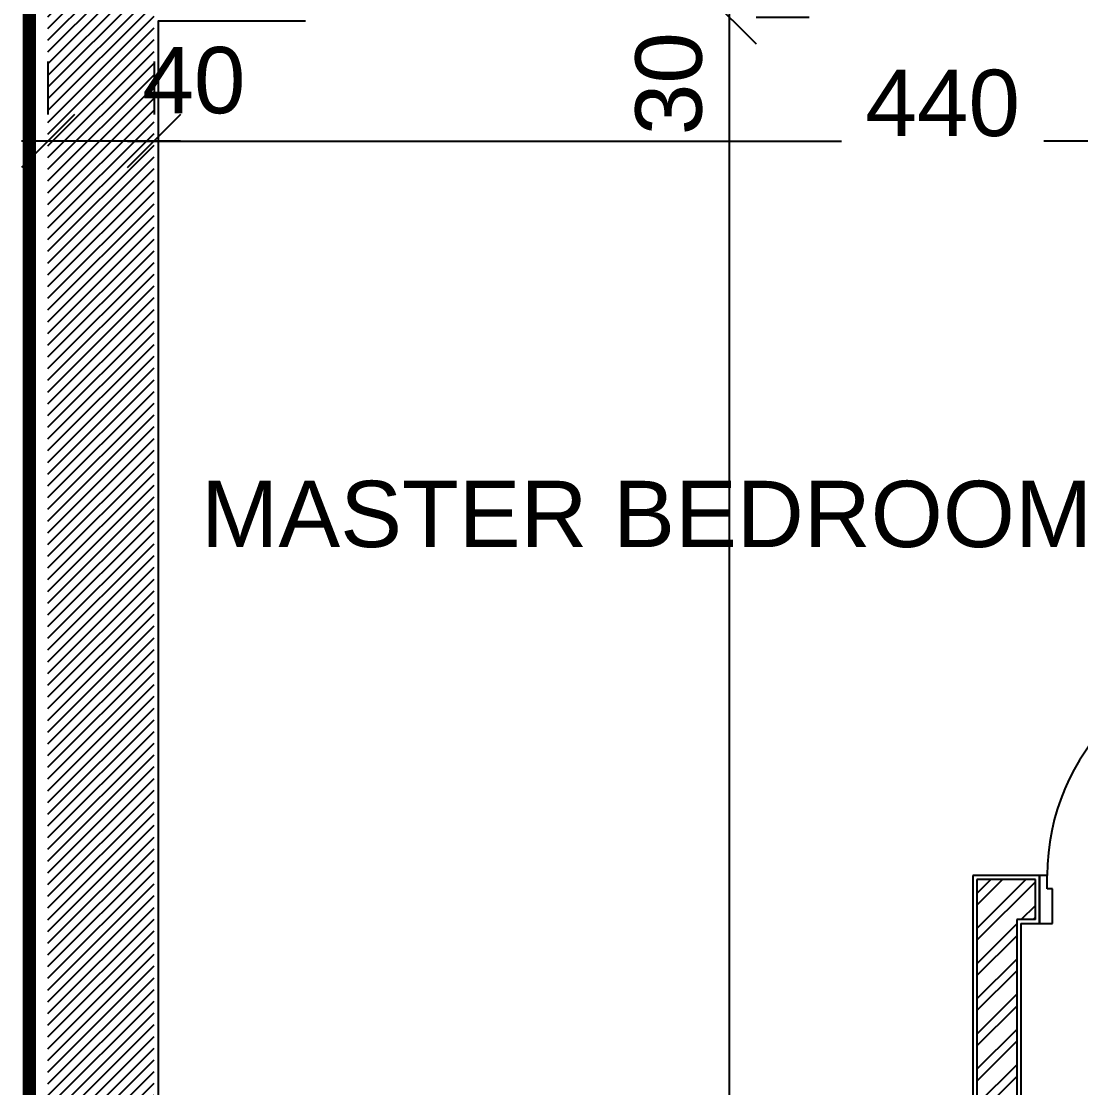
# Model space of a CAD drawing. Extents: x 0 to 47, y -4.1 to 58.5.
# Drawn here: x -0.022 to 3.969, y 48.766 to 52.785 of the extents above; entities that cross this region are included whole.
import ezdxf
from ezdxf.enums import TextEntityAlignment as Align

# ---------------------------------------------------------------- set-up
doc = ezdxf.new("R2010")
doc.units = 0
doc.header["$MEASUREMENT"] = 0
doc.header["$PDMODE"] = 35
doc.header["$PDSIZE"] = 0.3
doc.layers.get('0').update_dxf_attribs({"linetype": 'CONTINUOUS'})
doc.layers.get('DEFPOINTS').update_dxf_attribs({"linetype": 'CONTINUOUS'})
for name, color, linetype in [('A-AREAS', 6, 'CONTINUOUS'), ('a-dim', 3, 'CONTINUOUS'), ('A-DOORS', 1, 'CONTINUOUS'), ('A-HATCH-CONC', 8, 'CONTINUOUS'), ('A-HATCH-WALL', 8, 'CONTINUOUS'), ('A-NOMENCLATURE', 3, 'CONTINUOUS'), ('A-PLASTER', 8, 'CONTINUOUS'), ('A-PORTE', 1, 'CONTINUOUS'), ('a-revetement', 1, 'CONTINUOUS'), ('A-WALL', 4, 'CONTINUOUS'), ('areaexe', 2, 'CONTINUOUS'), ('Parcelle$0$N-PLOT', 5, 'CONTINUOUS')]:
    doc.layers.add(name, color=color, linetype=linetype)
doc.styles.add('A100-STEXT', font='Arial Regular.ttf', dxfattribs={"height": 0.25})
doc.dimstyles.new('A100-DIM', dxfattribs={"dimtxt": 0.25, "dimasz": 0.2, "dimexe": 0.1, "dimexo": 0.3, "dimgap": 0.1, "dimtad": 1, "dimlfac": 100, "dimrnd": 0.5, "dimdsep": 46, "dimtxsty": 'A100-STEXT', "dimblk1": 'OBLIQUE', "dimblk2": 'OBLIQUE', "dimsah": 1, "dimcen": -0.05, "dimdle": 0.1, "dimclrd": 15, "dimclre": 15, "dimclrt": 256, "dimadec": 0, "dimazin": 0, "dimtfac": 0.28, "dimtix": 1, "dimtmove": 2, "dimatfit": 3, "dimldrblk": 'OBLIQUE', "dimfxl": 1, "dimtolj": 1, "dimarcsym": 0})

# ---------------------------------------------------------------- blocks, each defined once
blk = doc.blocks.new('_OBLIQUE')
at = {"color": 0, "linetype": 'ByBlock'}
blk.add_line((-0.5, -0.5), (0.5, 0.5), dxfattribs=at)
blk = doc.blocks.new('*D152')
at = {"layer": 'a-dim', "color": 15, "lineweight": -2, "transparency": 16777216}
for p, q in [((0.4784, 52.6339), (0.4784, 52.4339)), ((4.8784, 52.6339), (4.8784, 52.4339)), ((0.3784, 52.3339), (3.0685, 52.3339)), ((4.9784, 52.3339), (3.83, 52.3339))]:
    blk.add_line(p, q, dxfattribs=at)
at = {"layer": 'DEFPOINTS', "color": 0, "transparency": 16777216}
for p in [(0.4784, 52.3339), (0.4784, 52.3339), (4.8784, 52.3339)]:
    blk.add_point(p, dxfattribs=at)
at = {"layer": 'a-dim', "color": 15, "lineweight": -2, "transparency": 16777216, "xscale": 0.2, "yscale": 0.2, "zscale": 0.2, "rotation": 180}
blk.add_blockref('_OBLIQUE', (0.4784, 52.3339), dxfattribs=at)
at = {"layer": 'a-dim', "color": 15, "lineweight": -2, "transparency": 16777216, "xscale": 0.2, "yscale": 0.2, "zscale": 0.2}
blk.add_blockref('_OBLIQUE', (4.8784, 52.3339), dxfattribs=at)
at = {"layer": 'a-dim', "transparency": 16777216, "insert": (3.4493, 52.4758), "char_height": 0.25, "attachment_point": 5, "style": 'A100-STEXT'}
blk.add_mtext('\\A1;440', dxfattribs=at)
blk = doc.blocks.new('*D153')
at = {"layer": 'a-dim', "color": 15, "lineweight": -2, "transparency": 16777216}
for p, q in [((0.0784, 52.6339), (0.0784, 52.4339)), ((0.4784, 52.6339), (0.4784, 52.4339)), ((0.5784, 52.3339), (-0.0216, 52.3339))]:
    blk.add_line(p, q, dxfattribs=at)
at = {"layer": 'DEFPOINTS', "color": 0, "transparency": 16777216}
for p in [(0.0784, 52.3339), (0.0784, 52.3339), (0.4784, 52.3339)]:
    blk.add_point(p, dxfattribs=at)
at = {"layer": 'a-dim', "color": 15, "lineweight": -2, "transparency": 16777216, "xscale": 0.2, "yscale": 0.2, "zscale": 0.2, "rotation": 180}
blk.add_blockref('_OBLIQUE', (0.0784, 52.3339), dxfattribs=at)
at = {"layer": 'a-dim', "color": 15, "lineweight": -2, "transparency": 16777216, "xscale": 0.2, "yscale": 0.2, "zscale": 0.2}
blk.add_blockref('_OBLIQUE', (0.4784, 52.3339), dxfattribs=at)
at = {"layer": 'a-dim', "transparency": 16777216, "insert": (0.6284, 52.5616), "char_height": 0.25, "attachment_point": 5, "style": 'A100-STEXT'}
blk.add_mtext('\\A1;40', dxfattribs=at)
blk = doc.blocks.new('*D156')
at = {"layer": 'a-dim', "color": 15, "lineweight": -2, "transparency": 16777216}
for p, q in [((2.6461, 43.7), (2.6461, 52.9)), ((2.9461, 52.8), (2.7461, 52.8)), ((2.9461, 43.8), (2.7461, 43.8))]:
    blk.add_line(p, q, dxfattribs=at)
at = {"layer": 'DEFPOINTS', "color": 0, "transparency": 16777216}
for p in [(2.6461, 52.8), (2.6461, 52.8), (2.6461, 43.8)]:
    blk.add_point(p, dxfattribs=at)
at = {"layer": 'a-dim', "color": 15, "lineweight": -2, "transparency": 16777216, "xscale": 0.2, "yscale": 0.2, "zscale": 0.2}
for p, rotation in [((2.6461, 52.8), 90), ((2.6461, 43.8), 270)]:
    blk.add_blockref('_OBLIQUE', p, dxfattribs=dict(at, rotation=rotation))
at = {"layer": 'a-dim', "transparency": 16777216, "insert": (2.4184, 48.3), "char_height": 0.25, "attachment_point": 5, "rotation": 90, "style": 'A100-STEXT'}
blk.add_mtext('\\A1;900', dxfattribs=at)
blk = doc.blocks.new('*D157')
at = {"layer": 'a-dim', "color": 15, "lineweight": -2, "transparency": 16777216}
for p, q in [((2.6461, 52.7), (2.6461, 53.2)), ((2.9461, 53.1), (2.7461, 53.1)), ((2.9461, 52.8), (2.7461, 52.8))]:
    blk.add_line(p, q, dxfattribs=at)
at = {"layer": 'DEFPOINTS', "color": 0, "transparency": 16777216}
for p in [(2.6461, 53.1), (2.6461, 53.1), (2.6461, 52.8)]:
    blk.add_point(p, dxfattribs=at)
at = {"layer": 'a-dim', "color": 15, "lineweight": -2, "transparency": 16777216, "xscale": 0.2, "yscale": 0.2, "zscale": 0.2}
for p, rotation in [((2.6461, 53.1), 90), ((2.6461, 52.8), 270)]:
    blk.add_blockref('_OBLIQUE', p, dxfattribs=dict(at, rotation=rotation))
at = {"layer": 'a-dim', "transparency": 16777216, "insert": (2.4183, 52.55), "char_height": 0.25, "attachment_point": 5, "rotation": 90, "style": 'A100-STEXT'}
blk.add_mtext('\\A1;30', dxfattribs=at)
blk = doc.blocks.new('P90E18D')
at = {"layer": 'A-PORTE'}
for p, q in [((0, 0), (0.05, 0)), ((0, -0.18), (0, 0)), ((0.05, 0), (0.05, -0.13)), ((0.9, 0), (0.85, 0)), ((0.85, 0), (0.85, -0.13)), ((0.9, -0.18), (0.9, 0)), ((0.05, -0.13), (0.03, -0.13)), ((0.03, -0.13), (0.03, -0.18)), ((0.85, -0.13), (0.87, -0.13)), ((0.87, -0.13), (0.87, -0.18)), ((0.03, -0.18), (0, -0.18)), ((0.06, -0.18), (0.02, -0.18)), ((0.03, -0.18), (0.03, -1.02)), ((0.06, -1.02), (0.06, -0.18)), ((0.87, -0.18), (0.9, -0.18))]:
    blk.add_line(p, q, dxfattribs=at)
blk.add_arc((0.03, -0.18), 0.84, 270, 360, dxfattribs=at)

msp = doc.modelspace()

# ---------------------------------------------------------------- hatches: boundary and pattern name
at = {"layer": 'A-HATCH-CONC'}
h = msp.add_hatch(dxfattribs=at)
h.set_pattern_fill('ANSI31', color=256, scale=0.25, style=0)
h.paths.add_polyline_path([(0.47837, 57.23771), (0.07837, 57.22878), (0.07837, 42), (0.47837, 42)])
at = {"layer": 'A-HATCH-WALL'}
h = msp.add_hatch(dxfattribs=at)
h.set_pattern_fill('ANSI32', color=256, scale=0.25, style=0)
h.set_pattern_definition([(45, (190.47489, 7e-11), (-0.06629126, 0.06629126), []), (45, (190.519085, 7e-11), (-0.06629126, 0.06629126), [])])
h.paths.add_polyline_path([(2.10368, 47.9), (0.47837, 47.9), (0.47837, 47.75), (2.2902, 47.75)])
h.paths.add_polyline_path([(3.79837, 47.9), (3.72837, 47.9), (2.10368, 47.9), (2.2902, 47.75), (3.79837, 47.75)])
h.paths.add_polyline_path([(3.72837, 49.4), (3.79837, 49.4), (3.79837, 49.55), (3.57837, 49.55), (3.57837, 47.9), (3.72837, 47.9)])
h.paths.add_polyline_path([(1.68532, 48.80557), (3.66853, 48.80557), (3.66853, 49.00929), (1.68532, 49.00929)], flags=9)

# ---------------------------------------------------------------- linework, layer by layer
at = {"layer": 'A-AREAS'}
msp.add_lwpolyline([(4.65837, 57), (4.65837, 53.17), (0.54837, 53.17), (0.54837, 56.33), (1.04837, 56.33), (1.04837, 57.32768), (0.00837, 57.29673), (0.00837, 41.93), (0.44837, 41.93), (0.44837, 43.43), (4.65837, 43.43), (4.65837, 41.93), (12.29837, 41.93), (12.29837, 43.03), (13.63258, 43.03), (13.82565, 42.87473), (14.01366, 43.10851), (13.89677, 43.20252), (14.46079, 43.90386), (14.57768, 43.80986), (14.70302, 43.96571), (17.32136, 41.86003), (17.55324, 42.14836), (18.69876, 41.22713)], dxfattribs=at)
at = {"layer": 'A-PLASTER'}
msp.add_line((3.56337, 49.565), (3.56337, 47.915), dxfattribs=at)
for points in [[(1.04837, 52.785), (0.49337, 52.785), (0.49337, 47.915), (3.56337, 47.915)], [(3.74337, 49.385), (3.81337, 49.385), (3.81337, 49.565), (3.56337, 49.565)], [(3.74337, 49.385), (3.74337, 47.915), (3.81337, 47.915), (3.81337, 47.735), (0.49337, 47.735), (0.49337, 43.815), (1.09837, 43.815)]]:
    msp.add_lwpolyline(points, dxfattribs=at)
at = {"layer": 'a-revetement'}
msp.add_line((0.00837, 57.29673), (0.00837, 41.93), dxfattribs=at)
at = {"layer": 'A-WALL'}
for p, q in [((3.57837, 49.55), (3.57837, 47.9)), ((3.79837, 49.55), (3.57837, 49.55)), ((3.79837, 49.4), (3.79837, 49.55)), ((3.79837, 49.4), (3.72837, 49.4)), ((3.72837, 49.4), (3.72837, 47.9))]:
    msp.add_line(p, q, dxfattribs=at)
at = {"layer": 'areaexe', "const_width": 0.05}
msp.add_lwpolyline([(21.20514, 53.19979), (15.77323, 57.56731), (12.2369, 53.17), (10.19837, 53.17), (10.19837, 57.60147), (8.42837, 57.54879), (7.15837, 57.19604), (7.15837, 57), (4.65837, 57), (4.65837, 53.17), (0.54837, 53.17), (0.54837, 56.33), (1.04837, 56.33), (1.04837, 57), (1.04837, 57.32768), (0.00837, 57.29673), (0.00837, 41.93)], dxfattribs=at)
at = {"layer": 'Parcelle$0$N-PLOT'}
msp.add_lwpolyline([(0, 0), (38.90837, 0, 0.4142136), (41.90837, 3), (41.90837, 55.45463, 0.4229554), (38.81912, 58.4533), (0, 57.29794)], format="xyb", close=True, dxfattribs=at)

# ---------------------------------------------------------------- block references
at = {"layer": 'A-DOORS', "rotation": 180.0000000007182}
msp.add_blockref('P90E18D', (4.71337, 49.385), dxfattribs=at)

# ---------------------------------------------------------------- texts
at = {"layer": 'A-NOMENCLATURE', "style": 'A100-STEXT'}
msp.add_text('MASTER BEDROOM 1', height=0.25, dxfattribs=at).set_placement((2.47968, 50.92836), align=Align.MIDDLE)

# ---------------------------------------------------------------- dimensions: what is measured, and where the dimension line sits
at = {"layer": 'a-dim'}
dim = msp.add_linear_dim(base=(2.64607, 53.1), p1=(2.64607, 52.8), p2=(2.64607, 53.1), angle=90, dimstyle='A100-DIM', dxfattribs=at)
dim.commit()
dim.dimension.update_dxf_attribs({"geometry": '*D157', "text_midpoint": (2.41834, 52.55), "dimtype": 160})
dim = msp.add_linear_dim(base=(2.64607, 52.8), p1=(2.64607, 43.8), p2=(2.64607, 52.8), angle=90, dimstyle='A100-DIM', dxfattribs=at)
dim.commit()
dim.dimension.update_dxf_attribs({"geometry": '*D156', "text_midpoint": (2.41843, 48.3)})
for base, p1, p2, picture, middle in [((0.07837, 52.33385), (0.47837, 52.33385), (0.07837, 52.33385), '*D153', (0.62837, 52.56158)), ((0.47837, 52.33385), (4.87837, 52.33385), (0.47837, 52.33385), '*D152', (3.44926, 52.47576))]:
    dim = msp.add_linear_dim(base=base, p1=p1, p2=p2, dimstyle='A100-DIM', dxfattribs=at)
    dim.commit()
    dim.dimension.update_dxf_attribs({"geometry": picture, "text_midpoint": middle, "dimtype": 160})

doc.saveas('drawing.dxf')
